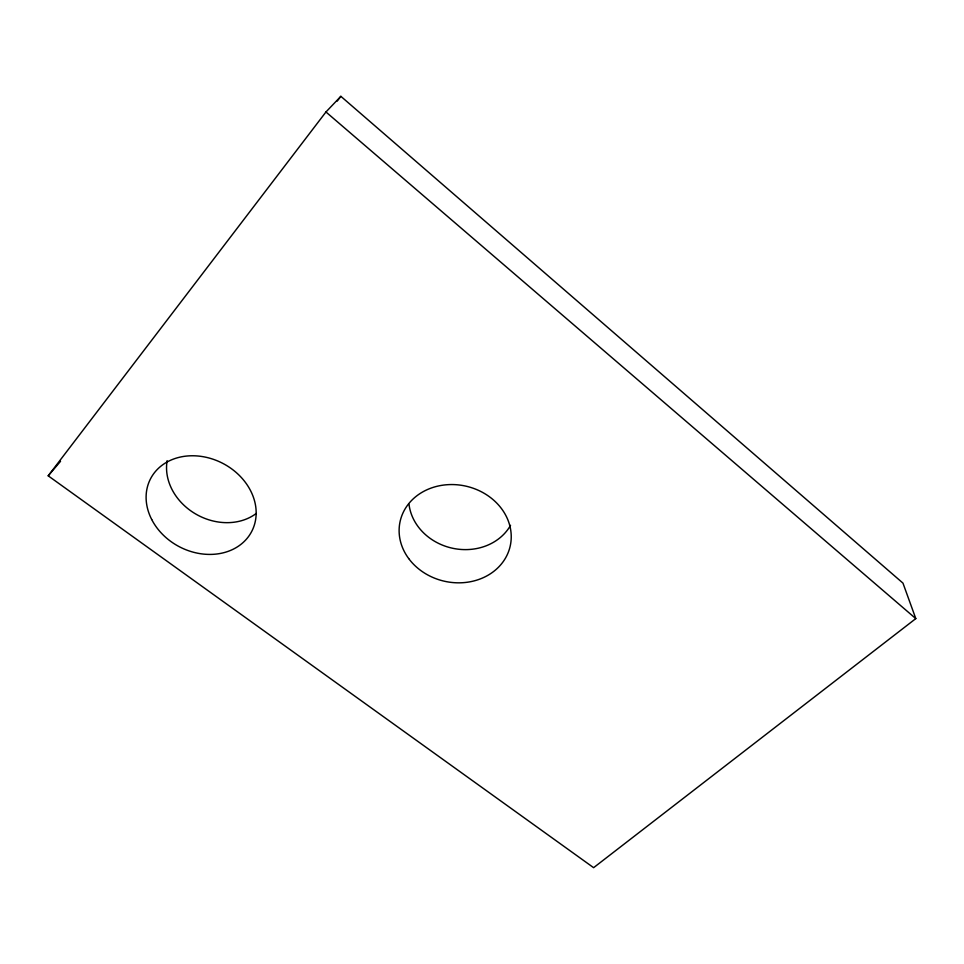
<?xml version="1.0" encoding="UTF-8"?>
<svg xmlns="http://www.w3.org/2000/svg" width="964" height="964" viewBox="0 0 964 964"><rect width="100%" height="100%" fill="white"/><g stroke="black" fill="none" stroke-linecap="round" stroke-linejoin="round"><path stroke-width="1.45" d="M48.2 475.818L325.953 111.981L340.858 96.328L902.967 583.124L915.8 618.611L593.619 867.672L48.2 475.818L60.539 461.31M337.195 101.112L340.858 96.328M325.953 111.981L915.8 618.611M510.546 525.332A53.96 47.296 12.8 0 1 453.104 548.359A53.96 47.296 12.8 0 1 409.025 504.401M256.195 513.499A54.55 45.645 28.4 0 1 195.234 513.728A54.55 45.645 28.4 0 1 167.146 460.659M408.712 558.578A56.406 48.742 12.7 0 0 505.57 557.951A56.406 48.742 12.7 0 0 451.236 484.555A56.406 48.742 12.7 0 0 408.712 558.578M151.71 519.512A57.021 46.995 27.6 0 0 246.808 538.719A57.021 46.995 27.6 0 0 204.91 457.032A57.021 46.995 27.6 0 0 151.71 519.512"/></g></svg>
